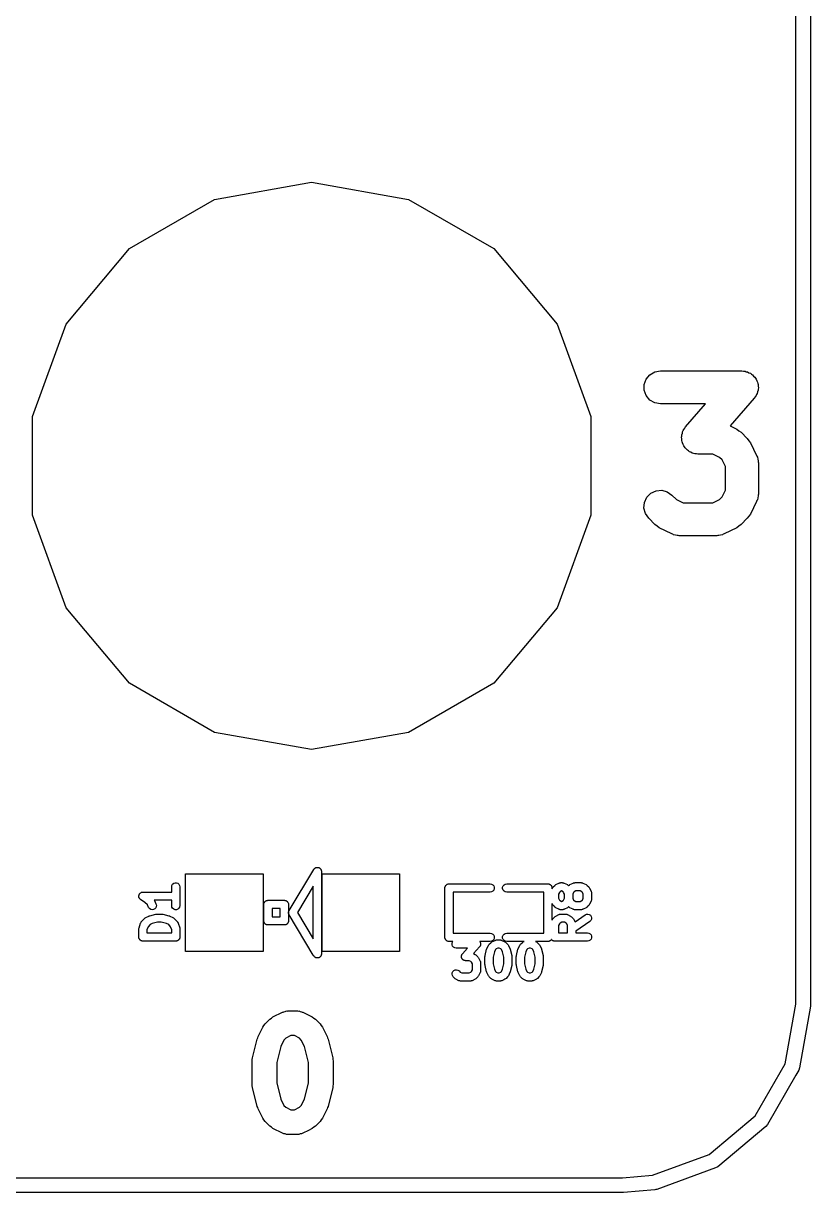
# Model space of a CAD drawing. Extents: x 51 to 137, y -158 to -25.
# Drawn here: x 124.37 to 136.51, y -122.82 to -104.79 of the extents above; entities that cross this region are included whole.
import ezdxf

# ---------------------------------------------------------------- set-up
doc = ezdxf.new("R2010")
doc.units = 0
doc.header["$MEASUREMENT"] = 0
doc.layers.add('BLACK', color=7, linetype='CONTINUOUS')

msp = doc.modelspace()

# ---------------------------------------------------------------- linework, layer by layer
at = {"layer": 'Black'}
for p, q in [((136.286, -119.911), (136.286, -28.1863)), ((136.515, -28.1813), (136.515, -119.921)), ((127.32, -107.504), (128.816, -107.24)), ((128.816, -107.24), (130.312, -107.504)), ((126.005, -108.263), (127.32, -107.504)), ((130.312, -107.504), (131.627, -108.263)), ((125.029, -109.427), (126.005, -108.263)), ((131.627, -108.263), (132.603, -109.427)), ((124.51, -110.854), (125.029, -109.427)), ((132.603, -109.427), (133.122, -110.854)), ((133.947, -110.359), (133.977, -110.276)), ((133.977, -110.276), (134.033, -110.209)), ((134.033, -110.209), (134.11, -110.165)), ((134.11, -110.165), (134.197, -110.149)), ((134.197, -110.149), (135.455, -110.149)), ((135.455, -110.149), (135.479, -110.154)), ((135.479, -110.154), (135.504, -110.154)), ((135.504, -110.154), (135.522, -110.161)), ((135.522, -110.161), (135.541, -110.165)), ((135.541, -110.165), (135.563, -110.177)), ((135.563, -110.177), (135.586, -110.186)), ((135.586, -110.186), (135.601, -110.199)), ((135.601, -110.199), (135.618, -110.209)), ((135.618, -110.209), (135.634, -110.228)), ((135.634, -110.228), (135.652, -110.244)), ((135.652, -110.244), (135.662, -110.261)), ((135.662, -110.261), (135.675, -110.276)), ((135.675, -110.276), (135.683, -110.3)), ((135.683, -110.3), (135.695, -110.321)), ((133.947, -110.448), (133.947, -110.359)), ((133.977, -110.53), (133.947, -110.448)), ((135.691, -110.495), (135.681, -110.512)), ((135.696, -110.471), (135.691, -110.495)), ((135.695, -110.321), (135.698, -110.341)), ((135.705, -110.448), (135.696, -110.471)), ((135.698, -110.341), (135.705, -110.359)), ((135.705, -110.359), (135.705, -110.384)), ((135.705, -110.384), (135.709, -110.409)), ((135.709, -110.409), (135.705, -110.428)), ((135.705, -110.428), (135.705, -110.448)), ((134.033, -110.598), (133.977, -110.53)), ((134.11, -110.642), (134.033, -110.598)), ((134.197, -110.657), (134.11, -110.642)), ((134.895, -110.657), (134.197, -110.657)), ((134.586, -111.01), (134.895, -110.657)), ((135.646, -110.571), (135.273, -110.996)), ((135.659, -110.549), (135.646, -110.571)), ((135.675, -110.53), (135.659, -110.549)), ((135.681, -110.512), (135.675, -110.53)), ((124.51, -112.372), (124.51, -110.854)), ((133.122, -110.854), (133.122, -112.372)), ((134.557, -111.05), (134.573, -111.031)), ((134.573, -111.031), (134.586, -111.01)), ((135.273, -110.996), (135.375, -111.047)), ((134.523, -111.172), (134.527, -111.153)), ((134.527, -111.197), (134.523, -111.172)), ((134.527, -111.133), (134.536, -111.11)), ((134.527, -111.153), (134.527, -111.133)), ((134.527, -111.222), (134.527, -111.197)), ((134.536, -111.11), (134.54, -111.086)), ((134.54, -111.086), (134.551, -111.069)), ((134.551, -111.069), (134.557, -111.05)), ((135.375, -111.047), (135.407, -111.071)), ((135.407, -111.071), (135.441, -111.095)), ((135.441, -111.095), (135.537, -111.191)), ((135.537, -111.191), (135.561, -111.225)), ((134.534, -111.24), (134.527, -111.222)), ((134.537, -111.259), (134.534, -111.24)), ((134.549, -111.281), (134.537, -111.259)), ((134.557, -111.304), (134.549, -111.281)), ((134.57, -111.32), (134.557, -111.304)), ((134.579, -111.337), (134.57, -111.32)), ((134.598, -111.353), (134.579, -111.337)), ((134.614, -111.372), (134.598, -111.353)), ((134.631, -111.382), (134.614, -111.372)), ((134.646, -111.395), (134.631, -111.382)), ((134.669, -111.404), (134.646, -111.395)), ((135.561, -111.225), (135.585, -111.257)), ((135.585, -111.257), (135.682, -111.451)), ((134.69, -111.416), (134.669, -111.404)), ((134.71, -111.42), (134.69, -111.416)), ((134.728, -111.427), (134.71, -111.42)), ((134.753, -111.427), (134.728, -111.427)), ((134.777, -111.431), (134.753, -111.427)), ((135.008, -111.431), (134.777, -111.431)), ((135.111, -111.483), (135.008, -111.431)), ((135.149, -111.521), (135.111, -111.483)), ((135.201, -111.625), (135.149, -111.521)), ((135.682, -111.451), (135.686, -111.465)), ((135.686, -111.465), (135.693, -111.478)), ((135.693, -111.478), (135.698, -111.507)), ((135.698, -111.507), (135.707, -111.536)), ((135.707, -111.536), (135.706, -111.55)), ((135.706, -111.55), (135.709, -111.565)), ((135.709, -111.565), (135.709, -112.048)), ((135.201, -111.988), (135.201, -111.625)), ((133.951, -112.176), (133.989, -112.096)), ((133.989, -112.096), (134.051, -112.034)), ((134.051, -112.034), (134.131, -111.997)), ((134.131, -111.997), (134.219, -111.989)), ((134.219, -111.989), (134.304, -112.012)), ((134.304, -112.012), (134.376, -112.062)), ((134.376, -112.062), (134.444, -112.13)), ((135.111, -112.13), (135.149, -112.091)), ((135.149, -112.091), (135.201, -111.988)), ((135.698, -112.106), (135.693, -112.135)), ((135.707, -112.077), (135.698, -112.106)), ((135.709, -112.048), (135.706, -112.063)), ((135.706, -112.063), (135.707, -112.077)), ((133.944, -112.264), (133.951, -112.176)), ((133.966, -112.349), (133.944, -112.264)), ((134.444, -112.13), (134.547, -112.181)), ((134.547, -112.181), (135.008, -112.181)), ((135.008, -112.181), (135.111, -112.13)), ((135.682, -112.162), (135.585, -112.355)), ((135.686, -112.148), (135.682, -112.162)), ((135.693, -112.135), (135.686, -112.148)), ((125.029, -113.799), (124.51, -112.372)), ((133.122, -112.372), (132.603, -113.799)), ((134.017, -112.421), (133.966, -112.349)), ((134.114, -112.518), (134.017, -112.421)), ((135.537, -112.421), (135.441, -112.518)), ((135.561, -112.388), (135.537, -112.421)), ((135.585, -112.355), (135.561, -112.388)), ((134.147, -112.542), (134.114, -112.518)), ((134.18, -112.566), (134.147, -112.542)), ((134.373, -112.663), (134.18, -112.566)), ((135.375, -112.566), (135.181, -112.663)), ((135.407, -112.542), (135.375, -112.566)), ((135.441, -112.518), (135.407, -112.542)), ((134.387, -112.667), (134.373, -112.663)), ((134.4, -112.674), (134.387, -112.667)), ((134.429, -112.679), (134.4, -112.674)), ((134.458, -112.688), (134.429, -112.679)), ((134.473, -112.687), (134.458, -112.688)), ((134.487, -112.689), (134.473, -112.687)), ((135.068, -112.689), (134.487, -112.689)), ((135.082, -112.687), (135.068, -112.689)), ((135.097, -112.688), (135.082, -112.687)), ((135.125, -112.679), (135.097, -112.688)), ((135.154, -112.674), (135.125, -112.679)), ((135.167, -112.667), (135.154, -112.674)), ((135.181, -112.663), (135.167, -112.667)), ((126.005, -114.963), (125.029, -113.799)), ((132.603, -113.799), (131.627, -114.963)), ((127.32, -115.722), (126.005, -114.963)), ((131.627, -114.963), (130.312, -115.722)), ((128.816, -115.986), (127.32, -115.722)), ((130.312, -115.722), (128.816, -115.986)), ((128.47, -118.468), (128.851, -117.833)), ((128.851, -117.833), (128.854, -117.83)), ((128.854, -117.83), (128.856, -117.825)), ((128.856, -117.825), (128.861, -117.821)), ((128.861, -117.821), (128.865, -117.817)), ((128.865, -117.817), (128.869, -117.814)), ((128.869, -117.814), (128.873, -117.811)), ((128.873, -117.811), (128.879, -117.809)), ((128.879, -117.809), (128.884, -117.806)), ((128.884, -117.806), (128.889, -117.805)), ((128.889, -117.805), (128.894, -117.803)), ((128.894, -117.803), (128.9, -117.803)), ((128.9, -117.803), (128.906, -117.803)), ((128.906, -117.803), (128.911, -117.803)), ((128.911, -117.803), (128.916, -117.803)), ((128.916, -117.803), (128.922, -117.806)), ((128.922, -117.806), (128.928, -117.807)), ((128.928, -117.807), (128.932, -117.809)), ((128.932, -117.809), (128.937, -117.811)), ((128.937, -117.811), (128.941, -117.815)), ((128.941, -117.815), (128.947, -117.818)), ((128.947, -117.818), (128.95, -117.822)), ((128.95, -117.822), (128.954, -117.825)), ((128.954, -117.825), (128.957, -117.83)), ((128.957, -117.83), (128.961, -117.835)), ((128.961, -117.835), (128.962, -117.84)), ((128.962, -117.84), (128.965, -117.844)), ((128.965, -117.844), (128.966, -117.85)), ((128.966, -117.85), (128.968, -117.856)), ((128.968, -117.856), (128.968, -117.861)), ((128.968, -117.861), (128.969, -117.866)), ((128.969, -117.866), (128.969, -119.136)), ((126.662, -118.08), (126.673, -118.061)), ((126.673, -118.061), (126.69, -118.047)), ((126.69, -118.047), (126.711, -118.039)), ((126.711, -118.039), (126.733, -118.039)), ((126.733, -118.039), (126.754, -118.047)), ((126.754, -118.047), (126.77, -118.061)), ((126.77, -118.061), (126.781, -118.08)), ((126.873, -119.098), (126.873, -117.904)), ((126.873, -117.904), (128.067, -117.904)), ((128.067, -117.904), (128.067, -119.098)), ((128.981, -119.098), (128.981, -117.904)), ((128.981, -117.904), (130.175, -117.904)), ((130.175, -117.904), (130.175, -119.098)), ((130.896, -118.071), (130.901, -118.069)), ((130.901, -118.069), (130.905, -118.065)), ((130.905, -118.065), (130.91, -118.063)), ((130.91, -118.063), (130.915, -118.06)), ((130.915, -118.06), (130.921, -118.059)), ((130.921, -118.059), (130.926, -118.057)), ((130.926, -118.057), (130.932, -118.057)), ((130.932, -118.057), (130.937, -118.056)), ((130.937, -118.056), (131.572, -118.056)), ((131.572, -118.056), (131.594, -118.06)), ((131.594, -118.06), (131.613, -118.071)), ((131.785, -118.071), (131.804, -118.06)), ((131.804, -118.06), (131.826, -118.056)), ((131.826, -118.056), (132.461, -118.056)), ((132.461, -118.056), (132.466, -118.057)), ((132.466, -118.057), (132.472, -118.057)), ((132.472, -118.057), (132.477, -118.059)), ((132.477, -118.059), (132.483, -118.06)), ((132.483, -118.06), (132.488, -118.063)), ((132.488, -118.063), (132.493, -118.065)), ((132.493, -118.065), (132.497, -118.069)), ((132.497, -118.069), (132.502, -118.071)), ((132.576, -118.075), (132.584, -118.069)), ((132.584, -118.069), (132.632, -118.045)), ((132.632, -118.045), (132.636, -118.044)), ((132.636, -118.044), (132.639, -118.042)), ((132.639, -118.042), (132.646, -118.041)), ((132.646, -118.041), (132.653, -118.039)), ((132.653, -118.039), (132.657, -118.039)), ((132.657, -118.039), (132.661, -118.038)), ((132.661, -118.038), (132.685, -118.038)), ((132.685, -118.038), (132.688, -118.039)), ((132.688, -118.039), (132.692, -118.039)), ((132.692, -118.039), (132.699, -118.041)), ((132.699, -118.041), (132.706, -118.042)), ((132.706, -118.042), (132.71, -118.044)), ((132.71, -118.044), (132.713, -118.045)), ((132.713, -118.045), (132.762, -118.069)), ((132.762, -118.069), (132.77, -118.075)), ((132.793, -118.075), (132.802, -118.069)), ((132.802, -118.069), (132.85, -118.045)), ((132.85, -118.045), (132.853, -118.044)), ((132.853, -118.044), (132.857, -118.042)), ((132.857, -118.042), (132.864, -118.041)), ((132.864, -118.041), (132.871, -118.039)), ((132.871, -118.039), (132.875, -118.039)), ((132.875, -118.039), (132.878, -118.038)), ((132.878, -118.038), (132.975, -118.038)), ((132.975, -118.038), (132.979, -118.039)), ((132.979, -118.039), (132.982, -118.039)), ((132.982, -118.039), (132.989, -118.041)), ((132.989, -118.041), (132.997, -118.042)), ((132.997, -118.042), (133, -118.044)), ((133, -118.044), (133.003, -118.045)), ((133.003, -118.045), (133.052, -118.069)), ((133.052, -118.069), (133.06, -118.075)), ((126.15, -118.243), (126.151, -118.239)), ((126.151, -118.25), (126.15, -118.243)), ((126.151, -118.236), (126.154, -118.229)), ((126.151, -118.239), (126.151, -118.236)), ((126.151, -118.258), (126.151, -118.25)), ((126.154, -118.229), (126.156, -118.221)), ((126.156, -118.221), (126.158, -118.219)), ((126.158, -118.219), (126.159, -118.215)), ((126.159, -118.215), (126.164, -118.209)), ((126.164, -118.209), (126.168, -118.203)), ((126.168, -118.203), (126.171, -118.201)), ((126.171, -118.201), (126.173, -118.198)), ((126.173, -118.198), (126.18, -118.195)), ((126.18, -118.195), (126.186, -118.19)), ((126.186, -118.19), (126.189, -118.189)), ((126.189, -118.189), (126.192, -118.187)), ((126.192, -118.187), (126.2, -118.186)), ((126.2, -118.186), (126.207, -118.184)), ((126.207, -118.184), (126.21, -118.184)), ((126.21, -118.184), (126.214, -118.183)), ((126.214, -118.183), (126.658, -118.183)), ((126.658, -118.102), (126.662, -118.08)), ((126.658, -118.183), (126.658, -118.102)), ((126.781, -118.08), (126.785, -118.102)), ((126.785, -118.102), (126.785, -118.392)), ((128.841, -118.095), (128.598, -118.501)), ((128.841, -118.907), (128.841, -118.095)), ((130.874, -118.109), (130.876, -118.104)), ((130.874, -118.115), (130.874, -118.109)), ((130.874, -118.12), (130.874, -118.115)), ((130.874, -118.882), (130.874, -118.12)), ((130.876, -118.104), (130.877, -118.098)), ((130.877, -118.098), (130.88, -118.093)), ((130.88, -118.093), (130.882, -118.088)), ((130.882, -118.088), (130.886, -118.084)), ((130.886, -118.084), (130.888, -118.079)), ((130.888, -118.079), (130.893, -118.076)), ((130.893, -118.076), (130.896, -118.071)), ((131.572, -118.183), (131, -118.183)), ((131, -118.183), (131, -118.819)), ((131.594, -118.18), (131.572, -118.183)), ((131.613, -118.169), (131.594, -118.18)), ((131.613, -118.071), (131.627, -118.088)), ((131.627, -118.152), (131.613, -118.169)), ((131.627, -118.088), (131.635, -118.109)), ((131.635, -118.131), (131.627, -118.152)), ((131.635, -118.109), (131.635, -118.131)), ((131.763, -118.109), (131.771, -118.088)), ((131.763, -118.131), (131.763, -118.109)), ((131.771, -118.152), (131.763, -118.131)), ((131.771, -118.088), (131.785, -118.071)), ((131.785, -118.169), (131.771, -118.152)), ((131.804, -118.18), (131.785, -118.169)), ((131.826, -118.183), (131.804, -118.18)), ((132.398, -118.183), (131.826, -118.183)), ((132.398, -118.819), (132.398, -118.183)), ((132.502, -118.071), (132.505, -118.076)), ((132.505, -118.076), (132.51, -118.079)), ((132.51, -118.079), (132.512, -118.084)), ((132.512, -118.084), (132.516, -118.088)), ((132.516, -118.088), (132.518, -118.093)), ((132.518, -118.093), (132.521, -118.098)), ((132.521, -118.098), (132.522, -118.104)), ((132.522, -118.104), (132.524, -118.109)), ((132.524, -118.109), (132.524, -118.115)), ((132.524, -118.115), (132.524, -118.12)), ((132.524, -118.12), (132.524, -118.135)), ((132.524, -118.135), (132.531, -118.122)), ((132.531, -118.122), (132.537, -118.114)), ((132.537, -118.114), (132.543, -118.105)), ((132.543, -118.105), (132.567, -118.081)), ((132.567, -118.081), (132.576, -118.075)), ((132.64, -118.188), (132.627, -118.214)), ((132.627, -118.214), (132.627, -118.28)), ((132.65, -118.178), (132.64, -118.188)), ((132.673, -118.167), (132.65, -118.178)), ((132.696, -118.178), (132.673, -118.167)), ((132.705, -118.188), (132.696, -118.178)), ((132.718, -118.214), (132.705, -118.188)), ((132.718, -118.28), (132.718, -118.214)), ((132.77, -118.075), (132.778, -118.081)), ((132.778, -118.081), (132.782, -118.085)), ((132.782, -118.085), (132.785, -118.081)), ((132.785, -118.081), (132.793, -118.075)), ((132.858, -118.188), (132.845, -118.214)), ((132.845, -118.214), (132.845, -118.28)), ((132.868, -118.178), (132.858, -118.188)), ((132.893, -118.165), (132.868, -118.178)), ((132.96, -118.165), (132.893, -118.165)), ((132.986, -118.178), (132.96, -118.165)), ((132.995, -118.188), (132.986, -118.178)), ((133.008, -118.214), (132.995, -118.188)), ((133.008, -118.28), (133.008, -118.214)), ((133.06, -118.075), (133.068, -118.081)), ((133.068, -118.081), (133.093, -118.105)), ((133.093, -118.105), (133.098, -118.114)), ((133.098, -118.114), (133.104, -118.122)), ((133.104, -118.122), (133.129, -118.17)), ((133.129, -118.17), (133.13, -118.174)), ((133.13, -118.174), (133.131, -118.177)), ((133.131, -118.177), (133.133, -118.184)), ((133.133, -118.184), (133.135, -118.191)), ((133.135, -118.191), (133.135, -118.195)), ((133.135, -118.195), (133.135, -118.199)), ((133.135, -118.199), (133.135, -118.295)), ((126.152, -118.261), (126.151, -118.258)), ((126.153, -118.265), (126.152, -118.261)), ((126.156, -118.272), (126.153, -118.265)), ((126.159, -118.279), (126.156, -118.272)), ((126.161, -118.281), (126.159, -118.279)), ((126.163, -118.285), (126.161, -118.281)), ((126.168, -118.29), (126.163, -118.285)), ((126.173, -118.296), (126.168, -118.29)), ((126.176, -118.297), (126.173, -118.296)), ((126.179, -118.3), (126.176, -118.297)), ((126.246, -118.345), (126.179, -118.3)), ((126.283, -118.381), (126.246, -118.345)), ((126.302, -118.421), (126.283, -118.381)), ((126.315, -118.438), (126.302, -118.421)), ((126.658, -118.31), (126.388, -118.31)), ((126.388, -118.31), (126.392, -118.315)), ((126.392, -118.315), (126.416, -118.364)), ((126.412, -118.427), (126.397, -118.443)), ((126.421, -118.407), (126.412, -118.427)), ((126.416, -118.364), (126.422, -118.385)), ((126.422, -118.385), (126.421, -118.407)), ((126.658, -118.392), (126.658, -118.31)), ((126.662, -118.414), (126.658, -118.392)), ((126.673, -118.433), (126.662, -118.414)), ((126.781, -118.414), (126.77, -118.433)), ((126.785, -118.392), (126.781, -118.414)), ((128.079, -118.374), (128.08, -118.369)), ((128.079, -118.628), (128.079, -118.374)), ((128.08, -118.363), (128.082, -118.358)), ((128.08, -118.369), (128.08, -118.363)), ((128.082, -118.358), (128.083, -118.352)), ((128.083, -118.352), (128.086, -118.347)), ((128.086, -118.347), (128.088, -118.342)), ((128.088, -118.342), (128.092, -118.338)), ((128.092, -118.338), (128.094, -118.333)), ((128.094, -118.333), (128.099, -118.33)), ((128.099, -118.33), (128.102, -118.325)), ((128.102, -118.325), (128.107, -118.323)), ((128.107, -118.323), (128.111, -118.319)), ((128.111, -118.319), (128.116, -118.317)), ((128.116, -118.317), (128.121, -118.314)), ((128.121, -118.314), (128.127, -118.313)), ((128.127, -118.313), (128.132, -118.311)), ((128.132, -118.311), (128.138, -118.311)), ((128.138, -118.311), (128.143, -118.31)), ((128.143, -118.31), (128.397, -118.31)), ((128.397, -118.31), (128.402, -118.311)), ((128.402, -118.311), (128.408, -118.311)), ((128.408, -118.311), (128.413, -118.313)), ((128.413, -118.313), (128.419, -118.314)), ((128.419, -118.314), (128.424, -118.317)), ((128.424, -118.317), (128.429, -118.319)), ((128.429, -118.319), (128.433, -118.323)), ((128.433, -118.323), (128.438, -118.325)), ((128.438, -118.325), (128.441, -118.33)), ((128.441, -118.33), (128.446, -118.333)), ((128.446, -118.333), (128.448, -118.338)), ((128.448, -118.338), (128.452, -118.342)), ((128.452, -118.342), (128.454, -118.347)), ((128.454, -118.347), (128.457, -118.352)), ((128.457, -118.352), (128.458, -118.358)), ((128.458, -118.358), (128.46, -118.363)), ((128.46, -118.363), (128.46, -118.369)), ((128.46, -118.369), (128.46, -118.374)), ((128.46, -118.374), (128.46, -118.628)), ((132.531, -118.372), (132.524, -118.359)), ((132.524, -118.359), (132.524, -118.619)), ((132.537, -118.38), (132.531, -118.372)), ((132.543, -118.389), (132.537, -118.38)), ((132.567, -118.413), (132.543, -118.389)), ((132.576, -118.419), (132.567, -118.413)), ((132.584, -118.425), (132.576, -118.419)), ((132.632, -118.449), (132.584, -118.425)), ((132.627, -118.28), (132.64, -118.306)), ((132.64, -118.306), (132.65, -118.316)), ((132.65, -118.316), (132.673, -118.327)), ((132.673, -118.327), (132.696, -118.316)), ((132.696, -118.316), (132.705, -118.306)), ((132.705, -118.306), (132.718, -118.28)), ((132.762, -118.425), (132.718, -118.447)), ((132.77, -118.419), (132.762, -118.425)), ((132.778, -118.413), (132.77, -118.419)), ((132.782, -118.409), (132.778, -118.413)), ((132.785, -118.413), (132.782, -118.409)), ((132.793, -118.419), (132.785, -118.413)), ((132.802, -118.425), (132.793, -118.419)), ((132.85, -118.449), (132.802, -118.425)), ((132.845, -118.28), (132.858, -118.306)), ((132.858, -118.306), (132.868, -118.316)), ((132.868, -118.316), (132.893, -118.329)), ((132.893, -118.329), (132.96, -118.329)), ((132.96, -118.329), (132.986, -118.316)), ((132.986, -118.316), (132.995, -118.306)), ((132.995, -118.306), (133.008, -118.28)), ((133.052, -118.425), (133.008, -118.447)), ((133.06, -118.419), (133.052, -118.425)), ((133.068, -118.413), (133.06, -118.419)), ((133.093, -118.389), (133.068, -118.413)), ((133.098, -118.38), (133.093, -118.389)), ((133.104, -118.372), (133.098, -118.38)), ((133.129, -118.324), (133.104, -118.372)), ((133.13, -118.32), (133.129, -118.324)), ((133.131, -118.317), (133.13, -118.32)), ((133.133, -118.31), (133.131, -118.317)), ((133.135, -118.303), (133.133, -118.31)), ((133.135, -118.295), (133.135, -118.299)), ((133.135, -118.299), (133.135, -118.303)), ((126.193, -118.638), (126.241, -118.589)), ((126.241, -118.589), (126.25, -118.583)), ((126.25, -118.583), (126.258, -118.577)), ((126.258, -118.577), (126.306, -118.553)), ((126.306, -118.553), (126.313, -118.551)), ((126.313, -118.551), (126.319, -118.548)), ((126.334, -118.45), (126.315, -118.438)), ((126.319, -118.548), (126.416, -118.524)), ((126.355, -118.456), (126.334, -118.45)), ((126.377, -118.453), (126.355, -118.456)), ((126.397, -118.443), (126.377, -118.453)), ((126.416, -118.524), (126.424, -118.524)), ((126.424, -118.524), (126.432, -118.522)), ((126.432, -118.522), (126.504, -118.522)), ((126.504, -118.522), (126.512, -118.524)), ((126.512, -118.524), (126.519, -118.524)), ((126.519, -118.524), (126.616, -118.548)), ((126.616, -118.548), (126.623, -118.551)), ((126.623, -118.551), (126.629, -118.553)), ((126.629, -118.553), (126.678, -118.577)), ((126.69, -118.447), (126.673, -118.433)), ((126.678, -118.577), (126.686, -118.583)), ((126.686, -118.583), (126.694, -118.589)), ((126.711, -118.455), (126.69, -118.447)), ((126.694, -118.589), (126.743, -118.638)), ((126.733, -118.455), (126.711, -118.455)), ((126.754, -118.447), (126.733, -118.455)), ((126.77, -118.433), (126.754, -118.447)), ((128.333, -118.438), (128.207, -118.438)), ((128.207, -118.438), (128.207, -118.564)), ((128.207, -118.564), (128.333, -118.564)), ((128.333, -118.564), (128.333, -118.438)), ((128.461, -118.491), (128.462, -118.49)), ((128.461, -118.501), (128.461, -118.491)), ((128.461, -118.511), (128.461, -118.501)), ((128.462, -118.512), (128.461, -118.511)), ((128.462, -118.489), (128.465, -118.48)), ((128.462, -118.49), (128.462, -118.489)), ((128.462, -118.513), (128.462, -118.512)), ((128.465, -118.522), (128.462, -118.513)), ((128.465, -118.48), (128.468, -118.47)), ((128.468, -118.532), (128.465, -118.522)), ((128.468, -118.47), (128.469, -118.469)), ((128.469, -118.533), (128.468, -118.532)), ((128.469, -118.469), (128.47, -118.468)), ((128.47, -118.534), (128.469, -118.533)), ((128.841, -119.154), (128.47, -118.534)), ((128.598, -118.501), (128.841, -118.907)), ((132.524, -118.619), (132.531, -118.606)), ((132.531, -118.606), (132.537, -118.597)), ((132.537, -118.597), (132.543, -118.589)), ((132.543, -118.589), (132.567, -118.565)), ((132.567, -118.565), (132.576, -118.559)), ((132.576, -118.559), (132.584, -118.553)), ((132.584, -118.553), (132.632, -118.529)), ((132.636, -118.45), (132.632, -118.449)), ((132.632, -118.529), (132.636, -118.528)), ((132.639, -118.452), (132.636, -118.45)), ((132.636, -118.528), (132.639, -118.526)), ((132.646, -118.453), (132.639, -118.452)), ((132.639, -118.526), (132.646, -118.525)), ((132.653, -118.455), (132.646, -118.453)), ((132.646, -118.525), (132.653, -118.523)), ((132.657, -118.455), (132.653, -118.455)), ((132.653, -118.523), (132.657, -118.523)), ((132.661, -118.456), (132.657, -118.455)), ((132.657, -118.523), (132.661, -118.522)), ((132.685, -118.456), (132.661, -118.456)), ((132.661, -118.522), (132.733, -118.522)), ((132.688, -118.455), (132.685, -118.456)), ((132.692, -118.455), (132.688, -118.455)), ((132.699, -118.453), (132.692, -118.455)), ((132.706, -118.452), (132.699, -118.453)), ((132.71, -118.45), (132.706, -118.452)), ((132.713, -118.449), (132.71, -118.45)), ((132.718, -118.447), (132.713, -118.449)), ((132.733, -118.522), (132.737, -118.523)), ((132.737, -118.523), (132.74, -118.523)), ((132.74, -118.523), (132.748, -118.525)), ((132.748, -118.525), (132.755, -118.526)), ((132.755, -118.526), (132.758, -118.528)), ((132.758, -118.528), (132.762, -118.529)), ((132.762, -118.529), (132.81, -118.553)), ((132.81, -118.553), (132.818, -118.559)), ((132.818, -118.559), (132.826, -118.565)), ((132.826, -118.565), (132.851, -118.589)), ((132.853, -118.45), (132.85, -118.449)), ((132.851, -118.589), (132.856, -118.597)), ((132.857, -118.452), (132.853, -118.45)), ((132.856, -118.597), (132.863, -118.606)), ((132.864, -118.453), (132.857, -118.452)), ((132.863, -118.606), (132.881, -118.642)), ((132.871, -118.455), (132.864, -118.453)), ((132.875, -118.455), (132.871, -118.455)), ((132.878, -118.456), (132.875, -118.455)), ((132.975, -118.456), (132.878, -118.456)), ((132.881, -118.642), (133.035, -118.534)), ((132.979, -118.455), (132.975, -118.456)), ((132.982, -118.455), (132.979, -118.455)), ((132.989, -118.453), (132.982, -118.455)), ((132.997, -118.452), (132.989, -118.453)), ((133, -118.45), (132.997, -118.452)), ((133.003, -118.449), (133, -118.45)), ((133.008, -118.447), (133.003, -118.449)), ((133.035, -118.534), (133.055, -118.524)), ((133.055, -118.524), (133.077, -118.522)), ((133.077, -118.522), (133.099, -118.528)), ((133.099, -118.528), (133.117, -118.541)), ((133.117, -118.541), (133.129, -118.559)), ((133.133, -118.602), (133.124, -118.622)), ((133.129, -118.559), (133.135, -118.58)), ((133.135, -118.58), (133.133, -118.602)), ((126.15, -118.755), (126.152, -118.745)), ((126.15, -118.876), (126.15, -118.755)), ((126.152, -118.745), (126.154, -118.735)), ((126.154, -118.735), (126.178, -118.662)), ((126.178, -118.662), (126.18, -118.659)), ((126.18, -118.656), (126.185, -118.649)), ((126.18, -118.659), (126.18, -118.656)), ((126.185, -118.649), (126.188, -118.643)), ((126.188, -118.643), (126.191, -118.641)), ((126.191, -118.641), (126.193, -118.638)), ((126.294, -118.717), (126.277, -118.765)), ((126.277, -118.765), (126.277, -118.812)), ((126.324, -118.686), (126.294, -118.717)), ((126.357, -118.67), (126.324, -118.686)), ((126.439, -118.649), (126.357, -118.67)), ((126.496, -118.649), (126.439, -118.649)), ((126.579, -118.67), (126.496, -118.649)), ((126.612, -118.686), (126.579, -118.67)), ((126.642, -118.717), (126.612, -118.686)), ((126.658, -118.765), (126.642, -118.717)), ((126.658, -118.812), (126.658, -118.765)), ((126.743, -118.638), (126.745, -118.641)), ((126.745, -118.641), (126.747, -118.643)), ((126.747, -118.643), (126.751, -118.649)), ((126.751, -118.649), (126.755, -118.656)), ((126.755, -118.656), (126.756, -118.659)), ((126.756, -118.659), (126.758, -118.662)), ((126.758, -118.662), (126.782, -118.735)), ((126.782, -118.735), (126.784, -118.745)), ((126.784, -118.745), (126.785, -118.755)), ((126.785, -118.755), (126.785, -118.876)), ((128.08, -118.633), (128.079, -118.628)), ((128.08, -118.639), (128.08, -118.633)), ((128.082, -118.644), (128.08, -118.639)), ((128.083, -118.65), (128.082, -118.644)), ((128.086, -118.655), (128.083, -118.65)), ((128.088, -118.66), (128.086, -118.655)), ((128.092, -118.664), (128.088, -118.66)), ((128.094, -118.669), (128.092, -118.664)), ((128.099, -118.672), (128.094, -118.669)), ((128.102, -118.677), (128.099, -118.672)), ((128.107, -118.679), (128.102, -118.677)), ((128.111, -118.683), (128.107, -118.679)), ((128.116, -118.685), (128.111, -118.683)), ((128.121, -118.688), (128.116, -118.685)), ((128.127, -118.689), (128.121, -118.688)), ((128.132, -118.691), (128.127, -118.689)), ((128.138, -118.691), (128.132, -118.691)), ((128.143, -118.691), (128.138, -118.691)), ((128.397, -118.691), (128.143, -118.691)), ((128.402, -118.691), (128.397, -118.691)), ((128.408, -118.691), (128.402, -118.691)), ((128.413, -118.689), (128.408, -118.691)), ((128.419, -118.688), (128.413, -118.689)), ((128.424, -118.685), (128.419, -118.688)), ((128.429, -118.683), (128.424, -118.685)), ((128.433, -118.679), (128.429, -118.683)), ((128.438, -118.677), (128.433, -118.679)), ((128.441, -118.672), (128.438, -118.677)), ((128.446, -118.669), (128.441, -118.672)), ((128.448, -118.664), (128.446, -118.669)), ((128.452, -118.66), (128.448, -118.664)), ((128.454, -118.655), (128.452, -118.66)), ((128.457, -118.65), (128.454, -118.655)), ((128.458, -118.644), (128.457, -118.65)), ((128.46, -118.639), (128.458, -118.644)), ((128.46, -118.628), (128.46, -118.633)), ((128.46, -118.633), (128.46, -118.639)), ((132.64, -118.672), (132.627, -118.697)), ((132.627, -118.697), (132.627, -118.812)), ((132.65, -118.662), (132.64, -118.672)), ((132.676, -118.649), (132.65, -118.662)), ((132.718, -118.649), (132.676, -118.649)), ((132.744, -118.662), (132.718, -118.649)), ((132.754, -118.672), (132.744, -118.662)), ((132.766, -118.697), (132.754, -118.672)), ((132.766, -118.812), (132.766, -118.697)), ((133.108, -118.638), (132.893, -118.788)), ((132.893, -118.788), (132.893, -118.812)), ((133.124, -118.622), (133.108, -118.638)), ((126.151, -118.881), (126.15, -118.876)), ((126.151, -118.887), (126.151, -118.881)), ((126.153, -118.892), (126.151, -118.887)), ((126.154, -118.898), (126.153, -118.892)), ((126.157, -118.902), (126.154, -118.898)), ((126.159, -118.908), (126.157, -118.902)), ((126.162, -118.912), (126.159, -118.908)), ((126.165, -118.917), (126.162, -118.912)), ((126.169, -118.92), (126.165, -118.917)), ((126.173, -118.925), (126.169, -118.92)), ((126.178, -118.927), (126.173, -118.925)), ((126.182, -118.931), (126.178, -118.927)), ((126.187, -118.933), (126.182, -118.931)), ((126.192, -118.936), (126.187, -118.933)), ((126.198, -118.937), (126.192, -118.936)), ((126.203, -118.938), (126.198, -118.937)), ((126.208, -118.938), (126.203, -118.938)), ((126.214, -118.939), (126.208, -118.938)), ((126.722, -118.939), (126.214, -118.939)), ((126.277, -118.812), (126.658, -118.812)), ((126.727, -118.938), (126.722, -118.939)), ((126.733, -118.938), (126.727, -118.938)), ((126.738, -118.937), (126.733, -118.938)), ((126.744, -118.936), (126.738, -118.937)), ((126.748, -118.933), (126.744, -118.936)), ((126.754, -118.931), (126.748, -118.933)), ((126.758, -118.927), (126.754, -118.931)), ((126.763, -118.925), (126.758, -118.927)), ((126.766, -118.92), (126.763, -118.925)), ((126.77, -118.917), (126.766, -118.92)), ((126.773, -118.912), (126.77, -118.917)), ((126.777, -118.908), (126.773, -118.912)), ((126.779, -118.902), (126.777, -118.908)), ((126.781, -118.898), (126.779, -118.902)), ((126.782, -118.892), (126.781, -118.898)), ((126.784, -118.887), (126.782, -118.892)), ((126.785, -118.876), (126.784, -118.881)), ((126.784, -118.881), (126.784, -118.887)), ((130.874, -118.887), (130.874, -118.882)), ((130.874, -118.893), (130.874, -118.887)), ((130.876, -118.898), (130.874, -118.893)), ((130.877, -118.904), (130.876, -118.898)), ((130.88, -118.909), (130.877, -118.904)), ((130.882, -118.914), (130.88, -118.909)), ((130.886, -118.918), (130.882, -118.914)), ((130.888, -118.923), (130.886, -118.918)), ((130.893, -118.926), (130.888, -118.923)), ((130.896, -118.931), (130.893, -118.926)), ((130.901, -118.933), (130.896, -118.931)), ((130.905, -118.937), (130.901, -118.933)), ((130.91, -118.939), (130.905, -118.937)), ((130.915, -118.942), (130.91, -118.939)), ((130.921, -118.943), (130.915, -118.942)), ((130.926, -118.945), (130.921, -118.943)), ((130.932, -118.945), (130.926, -118.945)), ((130.937, -118.945), (130.932, -118.945)), ((130.997, -118.945), (130.937, -118.945)), ((130.983, -118.974), (130.991, -118.953)), ((130.991, -118.953), (130.997, -118.945)), ((131, -118.819), (131.572, -118.819)), ((131.572, -118.945), (131.41, -118.945)), ((131.41, -118.945), (131.412, -118.949)), ((131.412, -118.949), (131.415, -118.953)), ((131.415, -118.953), (131.417, -118.959)), ((131.417, -118.959), (131.42, -118.964)), ((131.42, -118.964), (131.421, -118.969)), ((131.421, -118.969), (131.423, -118.974)), ((131.557, -118.988), (131.582, -118.964)), ((131.572, -118.819), (131.594, -118.822)), ((131.594, -118.942), (131.572, -118.945)), ((131.582, -118.964), (131.59, -118.958)), ((131.59, -118.958), (131.598, -118.952)), ((131.594, -118.822), (131.613, -118.833)), ((131.613, -118.931), (131.594, -118.942)), ((131.598, -118.952), (131.646, -118.928)), ((131.613, -118.833), (131.627, -118.85)), ((131.627, -118.914), (131.613, -118.931)), ((131.627, -118.85), (131.635, -118.871)), ((131.635, -118.893), (131.627, -118.914)), ((131.635, -118.871), (131.635, -118.893)), ((131.646, -118.928), (131.65, -118.927)), ((131.65, -118.927), (131.653, -118.925)), ((131.653, -118.925), (131.66, -118.924)), ((131.66, -118.924), (131.668, -118.922)), ((131.668, -118.922), (131.671, -118.922)), ((131.671, -118.922), (131.675, -118.921)), ((131.675, -118.921), (131.723, -118.921)), ((131.723, -118.921), (131.727, -118.922)), ((131.727, -118.922), (131.73, -118.922)), ((131.73, -118.922), (131.738, -118.924)), ((131.738, -118.924), (131.745, -118.925)), ((131.745, -118.925), (131.748, -118.927)), ((131.748, -118.927), (131.752, -118.928)), ((131.752, -118.928), (131.8, -118.952)), ((131.763, -118.871), (131.771, -118.85)), ((131.763, -118.893), (131.763, -118.871)), ((131.771, -118.914), (131.763, -118.893)), ((131.771, -118.85), (131.785, -118.833)), ((131.785, -118.931), (131.771, -118.914)), ((131.785, -118.833), (131.804, -118.822)), ((131.804, -118.942), (131.785, -118.931)), ((131.8, -118.952), (131.808, -118.958)), ((131.804, -118.822), (131.826, -118.819)), ((131.826, -118.945), (131.804, -118.942)), ((131.808, -118.958), (131.816, -118.964)), ((131.816, -118.964), (131.841, -118.988)), ((131.826, -118.819), (132.398, -118.819)), ((132.095, -118.945), (131.826, -118.945)), ((132.041, -118.988), (132.065, -118.964)), ((132.065, -118.964), (132.074, -118.958)), ((132.074, -118.958), (132.082, -118.952)), ((132.082, -118.952), (132.095, -118.945)), ((132.461, -118.945), (132.27, -118.945)), ((132.27, -118.945), (132.284, -118.952)), ((132.284, -118.952), (132.292, -118.958)), ((132.292, -118.958), (132.3, -118.964)), ((132.3, -118.964), (132.324, -118.988)), ((132.466, -118.945), (132.461, -118.945)), ((132.472, -118.945), (132.466, -118.945)), ((132.477, -118.943), (132.472, -118.945)), ((132.483, -118.942), (132.477, -118.943)), ((132.488, -118.939), (132.483, -118.942)), ((132.493, -118.937), (132.488, -118.939)), ((132.497, -118.933), (132.493, -118.937)), ((132.502, -118.931), (132.497, -118.933)), ((132.505, -118.926), (132.502, -118.931)), ((132.51, -118.923), (132.505, -118.926)), ((132.512, -118.918), (132.51, -118.923)), ((132.514, -118.916), (132.512, -118.918)), ((132.515, -118.917), (132.514, -118.916)), ((132.519, -118.92), (132.515, -118.917)), ((132.523, -118.925), (132.519, -118.92)), ((132.528, -118.927), (132.523, -118.925)), ((132.532, -118.931), (132.528, -118.927)), ((132.537, -118.933), (132.532, -118.931)), ((132.542, -118.936), (132.537, -118.933)), ((132.548, -118.937), (132.542, -118.936)), ((132.553, -118.938), (132.548, -118.937)), ((132.558, -118.938), (132.553, -118.938)), ((132.564, -118.939), (132.558, -118.938)), ((133.072, -118.939), (132.564, -118.939)), ((132.627, -118.812), (132.766, -118.812)), ((132.893, -118.812), (133.072, -118.812)), ((133.072, -118.812), (133.094, -118.816)), ((133.094, -118.936), (133.072, -118.939)), ((133.094, -118.816), (133.113, -118.827)), ((133.113, -118.925), (133.094, -118.936)), ((133.113, -118.827), (133.127, -118.844)), ((133.127, -118.908), (133.113, -118.925)), ((133.127, -118.844), (133.134, -118.865)), ((133.134, -118.887), (133.127, -118.908)), ((133.134, -118.865), (133.134, -118.887)), ((128.067, -119.098), (126.873, -119.098)), ((128.968, -119.146), (128.966, -119.152)), ((128.969, -119.136), (128.968, -119.141)), ((128.968, -119.141), (128.968, -119.146)), ((130.175, -119.098), (128.981, -119.098)), ((130.983, -118.996), (130.983, -118.974)), ((130.991, -119.017), (130.983, -118.996)), ((131.005, -119.033), (130.991, -119.017)), ((131.024, -119.044), (131.005, -119.033)), ((131.046, -119.048), (131.024, -119.044)), ((131.22, -119.048), (131.046, -119.048)), ((131.132, -119.155), (131.134, -119.151)), ((131.134, -119.151), (131.136, -119.147)), ((131.136, -119.147), (131.14, -119.142)), ((131.14, -119.142), (131.143, -119.137)), ((131.143, -119.137), (131.22, -119.048)), ((131.408, -119.027), (131.315, -119.133)), ((131.315, -119.133), (131.34, -119.146)), ((131.34, -119.146), (131.349, -119.152)), ((131.411, -119.021), (131.408, -119.027)), ((131.415, -119.017), (131.411, -119.021)), ((131.417, -119.012), (131.415, -119.017)), ((131.42, -119.008), (131.417, -119.012)), ((131.421, -119.002), (131.42, -119.008)), ((131.423, -118.996), (131.421, -119.002)), ((131.423, -118.974), (131.423, -118.98)), ((131.423, -118.98), (131.424, -118.986)), ((131.424, -118.986), (131.423, -118.991)), ((131.423, -118.991), (131.423, -118.996)), ((131.492, -119.163), (131.516, -119.066)), ((131.516, -119.066), (131.519, -119.06)), ((131.519, -119.06), (131.521, -119.053)), ((131.521, -119.053), (131.545, -119.005)), ((131.545, -119.005), (131.552, -118.997)), ((131.552, -118.997), (131.557, -118.988)), ((131.638, -119.104), (131.617, -119.186)), ((131.654, -119.071), (131.638, -119.104)), ((131.664, -119.061), (131.654, -119.071)), ((131.69, -119.048), (131.664, -119.061)), ((131.708, -119.048), (131.69, -119.048)), ((131.734, -119.061), (131.708, -119.048)), ((131.744, -119.071), (131.734, -119.061)), ((131.76, -119.104), (131.744, -119.071)), ((131.781, -119.186), (131.76, -119.104)), ((131.841, -118.988), (131.847, -118.997)), ((131.847, -118.997), (131.853, -119.005)), ((131.853, -119.005), (131.877, -119.053)), ((131.877, -119.053), (131.879, -119.06)), ((131.879, -119.06), (131.882, -119.066)), ((131.882, -119.066), (131.906, -119.163)), ((131.976, -119.163), (132, -119.066)), ((132, -119.066), (132.003, -119.06)), ((132.003, -119.06), (132.005, -119.053)), ((132.005, -119.053), (132.029, -119.005)), ((132.029, -119.005), (132.035, -118.997)), ((132.035, -118.997), (132.041, -118.988)), ((132.122, -119.104), (132.101, -119.186)), ((132.138, -119.071), (132.122, -119.104)), ((132.148, -119.061), (132.138, -119.071)), ((132.174, -119.048), (132.148, -119.061)), ((132.192, -119.048), (132.174, -119.048)), ((132.218, -119.061), (132.192, -119.048)), ((132.227, -119.071), (132.218, -119.061)), ((132.244, -119.104), (132.227, -119.071)), ((132.264, -119.186), (132.244, -119.104)), ((132.324, -118.988), (132.33, -118.997)), ((132.33, -118.997), (132.336, -119.005)), ((132.336, -119.005), (132.361, -119.053)), ((132.361, -119.053), (132.363, -119.06)), ((132.363, -119.06), (132.365, -119.066)), ((132.365, -119.066), (132.39, -119.163)), ((128.851, -119.169), (128.841, -119.154)), ((128.854, -119.172), (128.851, -119.169)), ((128.856, -119.177), (128.854, -119.172)), ((128.861, -119.181), (128.856, -119.177)), ((128.865, -119.185), (128.861, -119.181)), ((128.869, -119.188), (128.865, -119.185)), ((128.873, -119.191), (128.869, -119.188)), ((128.879, -119.193), (128.873, -119.191)), ((128.884, -119.196), (128.879, -119.193)), ((128.889, -119.197), (128.884, -119.196)), ((128.894, -119.199), (128.889, -119.197)), ((128.9, -119.199), (128.894, -119.199)), ((128.906, -119.199), (128.9, -119.199)), ((128.911, -119.199), (128.906, -119.199)), ((128.916, -119.199), (128.911, -119.199)), ((128.922, -119.196), (128.916, -119.199)), ((128.928, -119.195), (128.922, -119.196)), ((128.932, -119.193), (128.928, -119.195)), ((128.937, -119.191), (128.932, -119.193)), ((128.941, -119.187), (128.937, -119.191)), ((128.947, -119.184), (128.941, -119.187)), ((128.95, -119.18), (128.947, -119.184)), ((128.954, -119.177), (128.95, -119.18)), ((128.957, -119.172), (128.954, -119.177)), ((128.961, -119.167), (128.957, -119.172)), ((128.962, -119.162), (128.961, -119.167)), ((128.965, -119.158), (128.962, -119.162)), ((128.966, -119.152), (128.965, -119.158)), ((131.128, -119.167), (131.131, -119.161)), ((131.128, -119.172), (131.128, -119.167)), ((131.128, -119.177), (131.128, -119.172)), ((131.128, -119.183), (131.128, -119.177)), ((131.128, -119.189), (131.128, -119.183)), ((131.13, -119.194), (131.128, -119.189)), ((131.131, -119.199), (131.13, -119.194)), ((131.131, -119.161), (131.132, -119.155)), ((131.134, -119.204), (131.131, -119.199)), ((131.136, -119.21), (131.134, -119.204)), ((131.139, -119.214), (131.136, -119.21)), ((131.142, -119.218), (131.139, -119.214)), ((131.146, -119.222), (131.142, -119.218)), ((131.15, -119.227), (131.146, -119.222)), ((131.154, -119.229), (131.15, -119.227)), ((131.158, -119.233), (131.154, -119.229)), ((131.164, -119.235), (131.158, -119.233)), ((131.169, -119.238), (131.164, -119.235)), ((131.174, -119.239), (131.169, -119.238)), ((131.179, -119.241), (131.174, -119.239)), ((131.185, -119.241), (131.179, -119.241)), ((131.191, -119.242), (131.185, -119.241)), ((131.249, -119.242), (131.191, -119.242)), ((131.274, -119.255), (131.249, -119.242)), ((131.284, -119.264), (131.274, -119.255)), ((131.297, -119.29), (131.284, -119.264)), ((131.297, -119.381), (131.297, -119.29)), ((131.349, -119.152), (131.357, -119.158)), ((131.357, -119.158), (131.381, -119.182)), ((131.381, -119.182), (131.387, -119.19)), ((131.387, -119.19), (131.393, -119.198)), ((131.393, -119.198), (131.417, -119.247)), ((131.417, -119.247), (131.418, -119.25)), ((131.418, -119.25), (131.42, -119.253)), ((131.42, -119.253), (131.421, -119.261)), ((131.421, -119.261), (131.423, -119.268)), ((131.423, -119.268), (131.423, -119.271)), ((131.423, -119.271), (131.424, -119.275)), ((131.424, -119.275), (131.424, -119.396)), ((131.49, -119.178), (131.492, -119.171)), ((131.49, -119.299), (131.49, -119.178)), ((131.492, -119.307), (131.49, -119.299)), ((131.492, -119.171), (131.492, -119.163)), ((131.492, -119.315), (131.492, -119.307)), ((131.516, -119.411), (131.492, -119.315)), ((131.617, -119.186), (131.617, -119.291)), ((131.617, -119.291), (131.638, -119.374)), ((131.76, -119.374), (131.781, -119.291)), ((131.781, -119.291), (131.781, -119.186)), ((131.906, -119.315), (131.882, -119.411)), ((131.906, -119.163), (131.906, -119.171)), ((131.906, -119.171), (131.908, -119.178)), ((131.908, -119.299), (131.906, -119.307)), ((131.906, -119.307), (131.906, -119.315)), ((131.908, -119.178), (131.908, -119.299)), ((131.974, -119.178), (131.976, -119.171)), ((131.974, -119.299), (131.974, -119.178)), ((131.976, -119.307), (131.974, -119.299)), ((131.976, -119.171), (131.976, -119.163)), ((131.976, -119.315), (131.976, -119.307)), ((132, -119.411), (131.976, -119.315)), ((132.101, -119.186), (132.101, -119.291)), ((132.101, -119.291), (132.122, -119.374)), ((132.244, -119.374), (132.264, -119.291)), ((132.264, -119.291), (132.264, -119.186)), ((132.39, -119.315), (132.365, -119.411)), ((132.39, -119.163), (132.39, -119.171)), ((132.39, -119.171), (132.391, -119.178)), ((132.391, -119.299), (132.39, -119.307)), ((132.39, -119.307), (132.39, -119.315)), ((132.391, -119.178), (132.391, -119.299)), ((130.983, -119.45), (130.985, -119.428)), ((130.988, -119.471), (130.983, -119.45)), ((130.985, -119.428), (130.994, -119.408)), ((131.001, -119.489), (130.988, -119.471)), ((130.994, -119.408), (131.009, -119.392)), ((131.025, -119.514), (131.001, -119.489)), ((131.009, -119.392), (131.029, -119.383)), ((131.029, -119.383), (131.051, -119.381)), ((131.051, -119.381), (131.073, -119.387)), ((131.073, -119.387), (131.091, -119.4)), ((131.091, -119.4), (131.108, -119.416)), ((131.108, -119.416), (131.133, -119.429)), ((131.133, -119.429), (131.249, -119.429)), ((131.249, -119.429), (131.274, -119.416)), ((131.274, -119.416), (131.284, -119.407)), ((131.284, -119.407), (131.297, -119.381)), ((131.381, -119.489), (131.357, -119.514)), ((131.387, -119.481), (131.381, -119.489)), ((131.393, -119.473), (131.387, -119.481)), ((131.417, -119.424), (131.393, -119.473)), ((131.418, -119.421), (131.417, -119.424)), ((131.42, -119.418), (131.418, -119.421)), ((131.421, -119.41), (131.42, -119.418)), ((131.423, -119.403), (131.421, -119.41)), ((131.424, -119.396), (131.423, -119.4)), ((131.423, -119.4), (131.423, -119.403)), ((131.519, -119.418), (131.516, -119.411)), ((131.521, -119.424), (131.519, -119.418)), ((131.545, -119.473), (131.521, -119.424)), ((131.552, -119.481), (131.545, -119.473)), ((131.557, -119.489), (131.552, -119.481)), ((131.582, -119.514), (131.557, -119.489)), ((131.638, -119.374), (131.654, -119.407)), ((131.654, -119.407), (131.664, -119.416)), ((131.664, -119.416), (131.69, -119.429)), ((131.69, -119.429), (131.708, -119.429)), ((131.708, -119.429), (131.734, -119.416)), ((131.734, -119.416), (131.744, -119.407)), ((131.744, -119.407), (131.76, -119.374)), ((131.841, -119.489), (131.816, -119.514)), ((131.847, -119.481), (131.841, -119.489)), ((131.853, -119.473), (131.847, -119.481)), ((131.877, -119.424), (131.853, -119.473)), ((131.879, -119.418), (131.877, -119.424)), ((131.882, -119.411), (131.879, -119.418)), ((132.003, -119.418), (132, -119.411)), ((132.005, -119.424), (132.003, -119.418)), ((132.029, -119.473), (132.005, -119.424)), ((132.035, -119.481), (132.029, -119.473)), ((132.041, -119.489), (132.035, -119.481)), ((132.065, -119.514), (132.041, -119.489)), ((132.122, -119.374), (132.138, -119.407)), ((132.138, -119.407), (132.148, -119.416)), ((132.148, -119.416), (132.174, -119.429)), ((132.174, -119.429), (132.192, -119.429)), ((132.192, -119.429), (132.218, -119.416)), ((132.218, -119.416), (132.227, -119.407)), ((132.227, -119.407), (132.244, -119.374)), ((132.324, -119.489), (132.3, -119.514)), ((132.33, -119.481), (132.324, -119.489)), ((132.336, -119.473), (132.33, -119.481)), ((132.361, -119.424), (132.336, -119.473)), ((132.363, -119.418), (132.361, -119.424)), ((132.365, -119.411), (132.363, -119.418)), ((131.033, -119.519), (131.025, -119.514)), ((131.042, -119.525), (131.033, -119.519)), ((131.09, -119.55), (131.042, -119.525)), ((131.094, -119.551), (131.09, -119.55)), ((131.097, -119.552), (131.094, -119.551)), ((131.104, -119.554), (131.097, -119.552)), ((131.111, -119.556), (131.104, -119.554)), ((131.115, -119.556), (131.111, -119.556)), ((131.118, -119.556), (131.115, -119.556)), ((131.264, -119.556), (131.118, -119.556)), ((131.267, -119.556), (131.264, -119.556)), ((131.271, -119.556), (131.267, -119.556)), ((131.278, -119.554), (131.271, -119.556)), ((131.285, -119.552), (131.278, -119.554)), ((131.288, -119.551), (131.285, -119.552)), ((131.292, -119.55), (131.288, -119.551)), ((131.34, -119.525), (131.292, -119.55)), ((131.349, -119.519), (131.34, -119.525)), ((131.357, -119.514), (131.349, -119.519)), ((131.59, -119.519), (131.582, -119.514)), ((131.598, -119.525), (131.59, -119.519)), ((131.646, -119.55), (131.598, -119.525)), ((131.65, -119.551), (131.646, -119.55)), ((131.653, -119.552), (131.65, -119.551)), ((131.66, -119.554), (131.653, -119.552)), ((131.668, -119.556), (131.66, -119.554)), ((131.671, -119.556), (131.668, -119.556)), ((131.675, -119.556), (131.671, -119.556)), ((131.723, -119.556), (131.675, -119.556)), ((131.727, -119.556), (131.723, -119.556)), ((131.73, -119.556), (131.727, -119.556)), ((131.738, -119.554), (131.73, -119.556)), ((131.745, -119.552), (131.738, -119.554)), ((131.748, -119.551), (131.745, -119.552)), ((131.752, -119.55), (131.748, -119.551)), ((131.781, -119.535), (131.752, -119.55)), ((131.8, -119.525), (131.781, -119.535)), ((131.808, -119.519), (131.8, -119.525)), ((131.816, -119.514), (131.808, -119.519)), ((132.074, -119.519), (132.065, -119.514)), ((132.082, -119.525), (132.074, -119.519)), ((132.13, -119.55), (132.082, -119.525)), ((132.134, -119.551), (132.13, -119.55)), ((132.137, -119.552), (132.134, -119.551)), ((132.144, -119.554), (132.137, -119.552)), ((132.151, -119.556), (132.144, -119.554)), ((132.155, -119.556), (132.151, -119.556)), ((132.159, -119.556), (132.155, -119.556)), ((132.207, -119.556), (132.159, -119.556)), ((132.211, -119.556), (132.207, -119.556)), ((132.214, -119.556), (132.211, -119.556)), ((132.221, -119.554), (132.214, -119.556)), ((132.229, -119.552), (132.221, -119.554)), ((132.232, -119.551), (132.229, -119.552)), ((132.235, -119.55), (132.232, -119.551)), ((132.264, -119.535), (132.235, -119.55)), ((132.284, -119.525), (132.264, -119.535)), ((132.292, -119.519), (132.284, -119.525)), ((132.3, -119.514), (132.292, -119.519)), ((128.221, -120.109), (128.366, -120.036)), ((128.366, -120.036), (128.377, -120.033)), ((128.377, -120.033), (128.386, -120.028)), ((128.386, -120.028), (128.408, -120.024)), ((128.408, -120.024), (128.43, -120.017)), ((128.43, -120.017), (128.441, -120.018)), ((128.441, -120.018), (128.451, -120.016)), ((128.451, -120.016), (128.597, -120.016)), ((128.597, -120.016), (128.607, -120.018)), ((128.607, -120.018), (128.618, -120.017)), ((128.618, -120.017), (128.64, -120.024)), ((128.64, -120.024), (128.662, -120.028)), ((128.662, -120.028), (128.671, -120.033)), ((128.671, -120.033), (128.682, -120.036)), ((128.682, -120.036), (128.827, -120.109)), ((136.124, -120.833), (136.286, -119.911)), ((136.513, -119.941), (136.345, -120.892)), ((136.515, -119.921), (136.513, -119.931)), ((136.513, -119.931), (136.513, -119.941)), ((128.082, -120.242), (128.099, -120.217)), ((128.099, -120.217), (128.172, -120.144)), ((128.172, -120.144), (128.197, -120.127)), ((128.197, -120.127), (128.221, -120.109)), ((128.827, -120.109), (128.851, -120.127)), ((128.851, -120.127), (128.876, -120.144)), ((128.876, -120.144), (128.949, -120.217)), ((128.949, -120.217), (128.966, -120.242)), ((127.985, -120.432), (127.991, -120.412)), ((127.991, -120.412), (128.063, -120.267)), ((128.063, -120.267), (128.082, -120.242)), ((128.496, -120.397), (128.419, -120.436)), ((128.552, -120.397), (128.496, -120.397)), ((128.629, -120.436), (128.552, -120.397)), ((128.966, -120.242), (128.985, -120.267)), ((128.985, -120.267), (129.057, -120.412)), ((129.057, -120.412), (129.063, -120.432)), ((127.904, -120.741), (127.976, -120.451)), ((127.976, -120.451), (127.985, -120.432)), ((128.341, -120.563), (128.279, -120.811)), ((128.39, -120.465), (128.341, -120.563)), ((128.419, -120.436), (128.39, -120.465)), ((128.658, -120.465), (128.629, -120.436)), ((128.707, -120.563), (128.658, -120.465)), ((128.769, -120.811), (128.707, -120.563)), ((129.063, -120.432), (129.072, -120.451)), ((129.072, -120.451), (129.144, -120.741)), ((127.898, -120.787), (127.902, -120.764)), ((127.902, -120.764), (127.904, -120.741)), ((129.144, -120.741), (129.146, -120.764)), ((129.146, -120.764), (129.15, -120.787)), ((127.898, -121.15), (127.898, -120.787)), ((128.279, -120.811), (128.279, -121.127)), ((128.769, -121.127), (128.769, -120.811)), ((129.15, -120.787), (129.15, -121.15)), ((135.661, -121.634), (136.124, -120.833)), ((136.332, -120.929), (136.286, -121.008)), ((136.345, -120.892), (136.332, -120.929)), ((128.279, -121.127), (128.341, -121.374)), ((128.707, -121.374), (128.769, -121.127)), ((136.286, -121.008), (135.849, -121.766)), ((127.902, -121.173), (127.898, -121.15)), ((127.904, -121.196), (127.902, -121.173)), ((127.976, -121.487), (127.904, -121.196)), ((129.144, -121.196), (129.072, -121.487)), ((129.146, -121.173), (129.144, -121.196)), ((129.15, -121.15), (129.146, -121.173)), ((127.985, -121.506), (127.976, -121.487)), ((128.341, -121.374), (128.39, -121.473)), ((128.39, -121.473), (128.419, -121.501)), ((128.629, -121.501), (128.658, -121.473)), ((128.658, -121.473), (128.707, -121.374)), ((129.072, -121.487), (129.063, -121.506)), ((127.991, -121.525), (127.985, -121.506)), ((128.063, -121.671), (127.991, -121.525)), ((128.082, -121.695), (128.063, -121.671)), ((128.419, -121.501), (128.496, -121.54)), ((128.496, -121.54), (128.552, -121.54)), ((128.552, -121.54), (128.629, -121.501)), ((128.985, -121.671), (128.966, -121.695)), ((129.057, -121.525), (128.985, -121.671)), ((129.063, -121.506), (129.057, -121.525)), ((134.952, -122.229), (135.661, -121.634)), ((128.099, -121.72), (128.082, -121.695)), ((128.172, -121.793), (128.099, -121.72)), ((128.197, -121.81), (128.172, -121.793)), ((128.221, -121.828), (128.197, -121.81)), ((128.366, -121.901), (128.221, -121.828)), ((128.827, -121.828), (128.769, -121.857)), ((128.851, -121.81), (128.827, -121.828)), ((128.876, -121.793), (128.851, -121.81)), ((128.949, -121.72), (128.876, -121.793)), ((128.966, -121.695), (128.949, -121.72)), ((135.823, -121.796), (135.083, -122.417)), ((135.849, -121.766), (135.823, -121.796)), ((128.377, -121.904), (128.366, -121.901)), ((128.386, -121.91), (128.377, -121.904)), ((128.408, -121.913), (128.386, -121.91)), ((128.43, -121.92), (128.408, -121.913)), ((128.441, -121.919), (128.43, -121.92)), ((128.451, -121.921), (128.441, -121.919)), ((128.597, -121.921), (128.451, -121.921)), ((128.607, -121.919), (128.597, -121.921)), ((128.618, -121.92), (128.607, -121.919)), ((128.64, -121.913), (128.618, -121.92)), ((128.662, -121.91), (128.64, -121.913)), ((128.671, -121.904), (128.662, -121.91)), ((128.682, -121.901), (128.671, -121.904)), ((128.769, -121.857), (128.682, -121.901)), ((134.077, -122.548), (134.952, -122.229)), ((133.614, -122.588), (134.077, -122.548)), ((135.049, -122.437), (134.141, -122.767)), ((135.083, -122.417), (135.049, -122.437)), ((102.065, -122.588), (133.614, -122.588)), ((133.619, -122.817), (102.07, -122.817)), ((133.624, -122.816), (133.619, -122.817)), ((133.629, -122.816), (133.624, -122.816)), ((134.112, -122.774), (133.629, -122.816)), ((134.127, -122.77), (134.112, -122.774)), ((134.141, -122.767), (134.127, -122.77))]:
    msp.add_line(p, q, dxfattribs=at)

doc.saveas('drawing.dxf')
